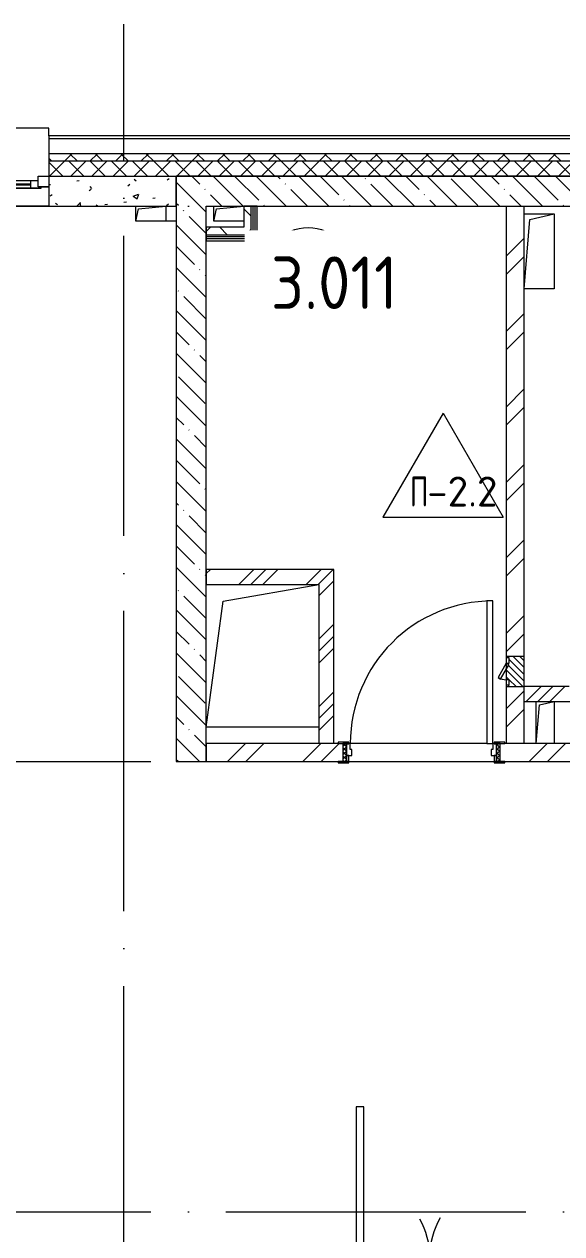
# Model space of a CAD drawing. Header units: millimetres. Extents: x -68946 to 288321, y -402657 to 324925.
# Drawn here: x 9398 to 12982, y -207713 to -199653 of the extents above; entities that cross this region are included whole.
import ezdxf

# ---------------------------------------------------------------- set-up
doc = ezdxf.new("R2010")
doc.units = ezdxf.units.MM
doc.linetypes.add('ADSK_Линия сетки', pattern=[2500, 2000, -250, 0, -250])
for name, color, linetype, lineweight in [('A-AREA-____-IDEN', 250, 'Continuous', 9), ('A-DETL-GENF-OTLN', 250, 'Continuous', 5), ('A-DOOR-____-MCUT', 250, 'Continuous', 5), ('A-DOOR-____-OTLN', 250, 'Continuous', 5), ('A-DOOR-FRAM-MCUT', 31, 'Continuous', 5), ('A-DOOR-FRAM-OTLN', 31, 'Continuous', 5), ('A-DOOR-GLAZ-MCUT', 31, 'Continuous', 5), ('A-FLOR-____-IDEN', 11, 'Continuous', 9), ('A-FLOR-____-OTLN', 192, 'Continuous', 9), ('A-GLAZ-____-MCUT', 250, 'Continuous', 9), ('A-GLAZ-____-OTLN', 250, 'Continuous', 5), ('A-WALL-____-MCUT', 250, 'Continuous', 13), ('A-WALL-____-PATT', 250, 'Continuous', 13), ('A-WALL-FNSH-MCUT', 250, 'Continuous', 13), ('I-WALL-____-OTLN', 250, 'Continuous', 9), ('S-GRID-____-OTLN', 250, 'Continuous', 9)]:
    doc.layers.add(name, color=color, linetype=linetype, lineweight=lineweight)
doc.styles.add('ISOCPEUR_1', font='isocpeur.ttf', dxfattribs={"width": 0.9, "height": 250})
doc.styles.add('ISOCPEUR_2', font='isocpeur.ttf', dxfattribs={"height": 160})
pattern_1 = [(45, (-3188.22, -259241.4), (-224.5064, 224.5064), []), (45, (-3108.85, -259241.4), (0, 449.0128), []), (45, (-3267.6, -259241.4), (0, 449.0128), [])]
pattern_2 = [(45, (-3188.22, -259241.4), (-251.4472, 251.4472), []), (45, (-3188.22, -258860.4), (-251.4472, 251.4472), [])]
pattern_3 = [(135, (-3188.22, -259241.39), (-142.5612, -142.5612), []), (135, (-3045.66, -259241.39), (-142.5612, -142.5612), [252.016, -50.403, 3.353, -47.05])]
pattern_4 = [(45, (-3188.22, -259241.39), (-141.42136, 141.42136), []), (135, (-3188.22, -259241.39), (-141.42136, -141.42136), [])]

# ---------------------------------------------------------------- blocks, each defined once
blk = doc.blocks.new('Дверь_СКБ_2Ст_Фрамуга1 - Н_ВВ-2_1_2500x2600h_Учебные помещения_Фрамуга слева_не ПБ-42111865-АР1_Маркировочный план 3 этажа')
at = {"layer": 'A-DOOR-____-OTLN'}
h = blk.add_hatch(dxfattribs=at)
h.set_pattern_fill('FP_12', color=256, style=0, pattern_type=2)
h.set_pattern_definition([(135, (1051.41, 164.685), (-14.1421, -14.1421), []), (225, (1051.41, 164.685), (14.1421, -14.1421), [])])
h.paths.add_polyline_path([(1237.5, -100), (1262.5, -100), (1262.5, 100), (1237.5, 100), (1237.5, 98)])
at = {"layer": 'A-DOOR-FRAM-OTLN'}
h = blk.add_hatch(dxfattribs=at)
h.set_pattern_fill('FP_13', color=256, style=0, pattern_type=2)
h.set_pattern_definition([(45, (-1071.384, 164.685), (-14.1421, 14.1421), []), (135, (-1071.384, 164.685), (-14.1421, -14.1421), [])])
h.paths.add_polyline_path([(-1237.5, -100), (-1212.5, -100), (-1212.5, 100), (-1237.5, 100)])
at = {"layer": 'A-DOOR-____-MCUT'}
for p, q in [((-1187.5, 1100), (-1187.5, 100)), ((-1137.5, 1100), (-1187.5, 1100)), ((-1137.5, 100), (-1137.5, 1100)), ((-1187.5, 100), (-1137.5, 100))]:
    blk.add_line(p, q, dxfattribs=at)
at = {"layer": 'A-DOOR-____-OTLN'}
for centre, radius, start, end in [((-1197.5, 100), 500, 360, 30), ((-177.5, 100), 520, 150, 180)]:
    blk.add_arc(centre, radius, start, end, dxfattribs=at)
at = {"layer": 'A-DOOR-FRAM-MCUT'}
for p, q in [((-1197.5, 108), (-1267.5, 108)), ((-1267.5, 108), (-1267.5, 100)), ((-1267.5, 100), (-1197.5, 100)), ((-1212.5, 100), (-1237.5, 100)), ((-1237.5, 100), (-1237.5, -100)), ((-1187.5, 100), (-1212.5, 100)), ((-1212.5, 100), (-1212.5, 20)), ((-1212.5, -100), (-1212.5, 100)), ((-1197.5, 100), (-1197.5, 108)), ((-1187.5, 60), (-1187.5, 100)), ((-187.5, 100), (-187.5, 60)), ((-162.5, 100), (-187.5, 100)), ((-177.5, 108), (-177.5, 100)), ((-107.5, 108), (-177.5, 108)), ((-177.5, 100), (-177.5, 20)), ((-167.5, 108), (-167.5, 100)), ((-97.5, 108), (-167.5, 108)), ((-112.5, 100), (-162.5, 100)), ((-162.5, 20), (-162.5, 100)), ((-162.5, 20), (-162.5, 100)), ((-112.5, 100), (-112.5, 20)), ((-107.5, 100), (-107.5, 108)), ((-97.5, 100), (-97.5, 108)), ((-97.5, 100), (-97.5, 20)), ((-97.5, 100), (1237.5, 100)), ((1292.5, 108), (1222.5, 108)), ((1222.5, 108), (1222.5, 100)), ((1222.5, 100), (1222.5, 20)), ((1222.5, 100), (1292.5, 100)), ((1237.5, 100), (1237.5, 20)), ((1262.5, 100), (1237.5, 100)), ((1237.5, 100), (1237.5, -100)), ((1262.5, -100), (1262.5, 100)), ((1292.5, 100), (1292.5, 108)), ((-1212.5, 20), (-1177.5, 20)), ((-1197.5, 20), (-1212.5, 20)), ((-1212.5, 20), (-1212.5, -100)), ((-1197.5, -100), (-1197.5, 20)), ((-1177.5, 60), (-1187.5, 60)), ((-1177.5, 20), (-1177.5, 60)), ((-187.5, 60), (-197.5, 60)), ((-197.5, 60), (-197.5, 20)), ((-197.5, 20), (-162.5, 20)), ((-177.5, 12), (-177.5, 20)), ((-107.5, 12), (-177.5, 12)), ((-167.5, 20), (-167.5, 12)), ((-167.5, 12), (-97.5, 12)), ((-112.5, 20), (-162.5, 20)), ((-107.5, 20), (-107.5, 12)), ((-97.5, 12), (-97.5, 20)), ((1237.5, 20), (-97.5, 20)), ((1237.5, 20), (1222.5, 20)), ((1222.5, 20), (1222.5, -100)), ((1237.5, -100), (1237.5, 20)), ((-1197.5, -100), (-1267.5, -100)), ((-1267.5, -100), (-1267.5, -108)), ((-1267.5, -108), (-1197.5, -108)), ((-1237.5, -100), (-1212.5, -100)), ((-1212.5, -100), (-1197.5, -100)), ((-1197.5, -108), (-1197.5, -100)), ((1222.5, -100), (1237.5, -100)), ((1292.5, -100), (1222.5, -100)), ((1222.5, -100), (1222.5, -108)), ((1222.5, -108), (1292.5, -108)), ((1237.5, -100), (1262.5, -100)), ((1292.5, -108), (1292.5, -100))]:
    blk.add_line(p, q, dxfattribs=at)
at = {"layer": 'A-DOOR-GLAZ-MCUT'}
for p, q in [((1222.5, 70), (-112.5, 70)), ((1222.5, 50), (-112.5, 50))]:
    blk.add_line(p, q, dxfattribs=at)
blk = doc.blocks.new('Окно_СКБ_2Ст1 - Окно_СКБ_2Ст_2800_ОК12-29019270-АР1_Маркировочный план 3 этажа')
at = {"layer": 'A-GLAZ-____-MCUT'}
for p, q in [((-1400, -195), (-1400, -125)), ((-1400, -125), (-1330, -125)), ((-1330, -125), (-1330, -195)), ((500, -195), (500, -125)), ((500, -125), (570, -125)), ((570, -125), (570, -195)), ((1330, -155), (570, -155)), ((570, -155), (570, -195)), ((620, -205), (620, -155)), ((1280, -205), (1280, -155)), ((1330, -195), (1330, -125)), ((1330, -125), (1400, -125)), ((1330, -195), (1330, -155)), ((1400, -125), (1400, -195)), ((-1330, -195), (-1400, -195)), ((570, -195), (500, -195)), ((570, -195), (550, -195)), ((550, -195), (550, -205)), ((550, -205), (1350, -205)), ((1350, -205), (550, -205)), ((1400, -195), (1330, -195)), ((1350, -195), (1330, -195)), ((1350, -205), (1350, -195))]:
    blk.add_line(p, q, dxfattribs=at)
at = {"layer": 'A-GLAZ-____-MCUT', "lineweight": 5}
for p, q in [((500, -155), (-1330, -155)), ((500, -165), (-1330, -165)), ((620, -175), (1280, -175)), ((1280, -185), (620, -185))]:
    blk.add_line(p, q, dxfattribs=at)
at = {"layer": 'A-GLAZ-____-OTLN'}
for p, q in [((-1400, -195), (550, -195)), ((1350, -195), (1400, -195))]:
    blk.add_line(p, q, dxfattribs=at)
blk = doc.blocks.new('WNW_Отлив1 - Отлив_металлический 2-28596384-АР1_Маркировочный план 3 этажа')
at = {"layer": 'A-GLAZ-____-OTLN'}
for p, q in [((1400, 320), (-1400, 320)), ((-1400, 320), (-1400, 270)), ((1400, 270), (1400, 320))]:
    blk.add_line(p, q, dxfattribs=at)
blk = doc.blocks.new('_Wn_-As_OpeningMEP_floor__Rectangular - _Wn_-As_OpeningMEP_floor__Rectangular-32466862-АР1_Маркировочный план 3 этажа')
at = {"layer": 'A-DETL-GENF-OTLN', "lineweight": 5}
for p, q in [((-262.8, 412.8), (375, 525)), ((-375, -425), (-262.8, 412.8))]:
    blk.add_line(p, q, dxfattribs=at)
blk = doc.blocks.new('Дверь_СКБ_1Ст_Внутренняя - Д-2л_1050x2100h_ПУИ-41867191-АР1_Маркировочный план 3 этажа')
at = {"layer": 'A-DOOR-____-OTLN'}
h = blk.add_hatch(dxfattribs=at)
h.set_pattern_fill('FP_20', color=256, style=0, pattern_type=2)
h.set_pattern_definition([(135, (1776.41, 124.685), (-14.14214, -14.14214), []), (225, (1776.41, 124.685), (14.14214, -14.14214), [])])
h.paths.add_polyline_path([(527.5, -60), (537.5, -60), (537.5, 60), (512.5, 60), (512.5, -60), (514.3, -60)])
at = {"layer": 'A-DOOR-FRAM-OTLN'}
h = blk.add_hatch(dxfattribs=at)
h.set_pattern_fill('FP_21', color=256, style=0, pattern_type=2)
h.set_pattern_definition([(45, (-346.384, 124.685), (-14.1421, 14.1421), []), (135, (-346.384, 124.685), (-14.1421, -14.1421), [])])
h.paths.add_polyline_path([(-487.5, -60), (-487.5, 60), (-512.5, 58.9), (-512.5, -60)])
at = {"layer": 'A-DOOR-____-MCUT'}
for p, q in [((487.5, 1010), (447.5, 1010)), ((447.5, 1010), (447.5, 60)), ((487.5, 60), (487.5, 1010)), ((447.5, 60), (487.5, 60))]:
    blk.add_line(p, q, dxfattribs=at)
at = {"layer": 'A-DOOR-____-OTLN'}
blk.add_arc((487.5, 60), 950, 90, 180, dxfattribs=at)
at = {"layer": 'A-DOOR-FRAM-MCUT'}
for p, q in [((-472.5, 68), (-542.5, 68)), ((-542.5, 68), (-542.5, 60)), ((-542.5, 60), (-472.5, 60)), ((-487.5, 60), (-512.5, 60)), ((-512.5, 60), (-512.5, -60)), ((-462.5, 60), (-487.5, 60)), ((-487.5, 60), (-487.5, -20)), ((-487.5, -60), (-487.5, 60)), ((-472.5, 60), (-487.5, 60)), ((-487.5, 60), (-487.5, 59)), ((-487.5, 59), (-472.5, 59)), ((-472.5, 60), (-472.5, 68)), ((-472.5, 59), (-472.5, 60)), ((-462.5, 20), (-462.5, 60)), ((-452.5, 20), (-462.5, 20)), ((-452.5, -20), (-452.5, 20)), ((487.5, 20), (477.5, 20)), ((477.5, 20), (477.5, -20)), ((487.5, 60), (487.5, 20)), ((512.5, 60), (487.5, 60)), ((567.5, 68), (497.5, 68)), ((497.5, 68), (497.5, 60)), ((512.5, 60), (497.5, 60)), ((497.5, 60), (497.5, 59)), ((497.5, 60), (567.5, 60)), ((497.5, 59), (512.5, 59)), ((512.5, -20), (512.5, 60)), ((537.5, 60), (512.5, 60)), ((512.5, 60), (512.5, -60)), ((512.5, 59), (512.5, 60)), ((537.5, -60), (537.5, 60)), ((567.5, 60), (567.5, 68)), ((-472.5, -60), (-542.5, -60)), ((-542.5, -60), (-542.5, -68)), ((-542.5, -68), (-472.5, -68)), ((-512.5, -60), (-487.5, -60)), ((-487.5, -20), (-452.5, -20)), ((-472.5, -20), (-487.5, -20)), ((-487.5, -20), (-487.5, -60)), ((-487.5, -60), (-472.5, -60)), ((-472.5, -60), (-472.5, -20)), ((-472.5, -68), (-472.5, -60)), ((477.5, -20), (512.5, -20)), ((512.5, -20), (497.5, -20)), ((497.5, -20), (497.5, -60)), ((497.5, -60), (512.5, -60)), ((567.5, -60), (497.5, -60)), ((497.5, -60), (497.5, -68)), ((497.5, -68), (567.5, -68)), ((512.5, -60), (512.5, -20)), ((512.5, -60), (537.5, -60)), ((567.5, -68), (567.5, -60))]:
    blk.add_line(p, q, dxfattribs=at)
blk = doc.blocks.new('_Wn_-As_OpeningMEP_floor__Rectangular - _Wn_-As_OpeningMEP_floor__Rectangular-39703657-АР1_Маркировочный план 3 этажа')
at = {"layer": 'A-DETL-GENF-OTLN', "lineweight": 5}
for p, q in [((-60, -89.9), (-37.8, 167.8)), ((-37.8, 167.8), (60, 190))]:
    blk.add_line(p, q, dxfattribs=at)
blk = doc.blocks.new('_Wn_-As_OpeningMEP_floor__Rectangular - _Wn_-As_OpeningMEP_floor__Rectangular-32466846-АР1_Маркировочный план 3 этажа')
at = {"layer": 'A-DETL-GENF-OTLN', "lineweight": 5}
for p, q in [((-99.9, -199.3), (-62.2, 262.2)), ((-62.2, 262.2), (100, 300))]:
    blk.add_line(p, q, dxfattribs=at)
blk = doc.blocks.new('_Wn_-As_OpeningMEP_floor__Rectangular - _Wn_-As_OpeningMEP_floor__Rectangular-V79-АР1_Маркировочный план 3 этажа')
at = {"layer": 'A-DETL-GENF-OTLN', "lineweight": 5}
for p, q in [((-100, 0), (-82.3, 82.3)), ((-82.3, 82.3), (99.9, 100))]:
    blk.add_line(p, q, dxfattribs=at)
blk = doc.blocks.new('_Wn_-As_OpeningMEP_floor__Rectangular - _Wn_-As_OpeningMEP_floor__Rectangular-35307840-АР1_Маркировочный план 3 этажа')
at = {"layer": 'A-DETL-GENF-OTLN', "lineweight": 5}
for p, q in [((-100, 0), (-82.3, 82.3)), ((-82.3, 82.3), (100, 100))]:
    blk.add_line(p, q, dxfattribs=at)
blk = doc.blocks.new('АР_Люк - ЛРС_ВК_200х200_внутренний_RAL 9006-42737346-АР1_Маркировочный план 3 этажа')
at = {"layer": 'A-DOOR-____-OTLN'}
h = blk.add_hatch(dxfattribs=at)
h.set_pattern_fill('FP_54', color=256, style=0, pattern_type=2)
h.set_pattern_definition([(45, (125, 0), (-22.627, 22.627), [])])
h.paths.add_polyline_path([(25, 60), (25, -60), (225, -60), (225, 60), (215, 60), (215, 40), (180, 40), (180, 60), (170, 42.7), (140, 60), (70, 60), (70, 40), (35, 40), (35, 60), (32.5, 60)])
at = {"layer": 'A-DETL-GENF-OTLN', "lineweight": 5}
for p, q in [((225, 60), (25, 60)), ((25, 60), (25, -60)), ((225, -60), (225, 60)), ((25, -60), (225, -60))]:
    blk.add_line(p, q, dxfattribs=at)
at = {"layer": 'A-DOOR-____-MCUT', "lineweight": 5}
for p, q in [((84.7, 115), (74.7, 97.7)), ((74.7, 97.7), (170, 42.7)), ((180, 60), (84.7, 115)), ((70, 60), (35, 60)), ((35, 60), (35, 40)), ((35, 40), (70, 40)), ((70, 40), (70, 60)), ((170, 42.7), (180, 60)), ((215, 60), (180, 60)), ((180, 60), (180, 40)), ((180, 40), (215, 40)), ((215, 40), (215, 60))]:
    blk.add_line(p, q, dxfattribs=at)
blk.add_arc((180, 60), 110, 150, 180, dxfattribs=at)
at = {"layer": 'A-DOOR-____-OTLN'}
blk.add_line((180, 60), (84.7, 115), dxfattribs=at)
blk = doc.blocks.new('AAR_СКБ_Марка_Помещения_мал - Номер-28977439-АР1_Маркировочный план 3 этажа')
at = {"layer": 'A-AREA-____-IDEN'}
blk.add_circle((-0.028, 0), 3, dxfattribs=at)
blk = doc.blocks.new('AAR_СКБ_Марка_Перекрытия - Марка пола-17325028-АР1_Маркировочный план 3 этажа')
at = {"layer": 'A-FLOR-____-IDEN'}
for p, q in [((0, 6.932), (-4.002, 0)), ((0, 6.932), (4.002, 0)), ((-4.002, 0), (4.002, 0))]:
    blk.add_line(p, q, dxfattribs=at)

msp = doc.modelspace()

# ---------------------------------------------------------------- hatches: boundary and pattern name
at = {"layer": 'A-WALL-____-PATT', "lineweight": 15, "true_color": 0x000000}
h = msp.add_hatch(dxfattribs=at)
h.set_pattern_fill('FP_16', color=18, style=0, pattern_type=2)
h.set_pattern_definition([(135, (-3188.22, -259241.39), (-84.85281, -84.85281), []), (225, (-3188.22, -259241.39), (84.85281, -84.85281), [])])
h.paths.add_polyline_path([(59832.0058, -200566.3892), (66071.7763, -200566.3892), (66071.7763, -200516.3892), (59832.0058, -200516.3892)])
h.paths.add_polyline_path([(58281.5715, -200566.3892), (58632.0058, -200566.3892), (58632.0058, -200516.3892), (57981.7763, -200516.3892), (57981.7763, -200566.3892), (58109.3968, -200566.3892)])
h.paths.add_polyline_path([(56379.2388, -200566.3892), (57081.7763, -200566.3892), (57081.7763, -200516.3892), (49662.0053, -200516.3892), (49662.0053, -200566.3892), (54072.3616, -200566.3892)])
h.paths.add_polyline_path([(47762.0053, -200566.3892), (48412.0053, -200566.3892), (48412.0053, -200516.3892), (47762.0053, -200516.3892)])
h.paths.add_polyline_path([(46461.7544, -200566.3892), (46862.0053, -200566.3892), (46862.0053, -200516.3892), (45362.0053, -200516.3892), (45362.0053, -200566.3892), (46361.3368, -200566.3892)])
h.paths.add_polyline_path([(42537.9752, -200566.3892), (42562.0053, -200566.3892), (42562.0053, -200516.3892), (41012.0053, -200516.3892), (41012.0053, -200566.3892), (42161.7544, -200566.3892)])
h.paths.add_polyline_path([(37361.5805, -200566.3892), (38212.0053, -200566.3892), (38212.0053, -200516.3892), (36662.0053, -200516.3892), (36662.0053, -200566.3892)])
h.paths.add_polyline_path([(33310.4662, -200566.3892), (33861.7763, -200566.3892), (33861.7763, -200516.3892), (32312.0053, -200516.3892), (32312.0053, -200566.3892), (33161.7544, -200566.3892)])
h.paths.add_polyline_path([(34761.7763, -200566.3892), (35412.0053, -200566.3892), (35412.0053, -200516.3892), (34761.7763, -200516.3892)])
h.paths.add_polyline_path([(28696.7116, -200566.3892), (29512.0053, -200566.3892), (29512.0053, -200516.3892), (27961.7763, -200516.3892), (27961.7763, -200566.3892), (28636.7763, -200566.3892)])
h.paths.add_polyline_path([(23686.7763, -200566.3892), (25161.7763, -200566.3892), (25161.7763, -200516.3892), (20706.7763, -200516.3892), (20706.7763, -200566.3892), (21936.7763, -200566.3892)])
h.paths.add_polyline_path([(19456.7763, -200566.3892), (19456.7763, -200516.3892), (18716.7544, -200516.3892), (18716.7544, -200566.3892), (18892.4832, -200566.3892)])
h.paths.add_polyline_path([(11395.1321, -200566.3892), (17816.7544, -200566.3892), (17816.7544, -200516.3892), (9561.7544, -200516.3892), (9561.7544, -200566.3892), (10818.4128, -200566.3892)])
h.paths.add_polyline_path([(6661.7983, -200566.3892), (6761.7544, -200566.3892), (6761.7544, -200516.3892), (5561.7544, -200516.3892), (5561.7544, -200566.3892), (6541.7983, -200566.3892)])
h.paths.add_polyline_path([(2486.8039, -200566.3892), (4361.7544, -200566.3892), (4361.7544, -200516.3892), (-3538.2456, -200516.3892), (-3538.2456, -200566.3892), (2461.8039, -200566.3892)])
h = msp.add_hatch(dxfattribs=at)
h.set_pattern_fill('FP_17', color=18, style=0, pattern_type=2)
h.set_pattern_definition([(45, (-3188.22, -259241.39), (-70.71068, 70.71068), []), (135, (-3188.22, -259241.39), (-70.71068, -70.71068), [])])
h.paths.add_polyline_path([(17162.3253, -200666.3892), (17816.7544, -200666.3283), (17816.7544, -200566.3892), (9561.7544, -200566.3892), (9561.7544, -200666.3892), (14855.448, -200666.3892)])
h.paths.add_polyline_path([(63299.8706, -200666.3892), (66001.7763, -200666.3283), (66001.7763, -200599.7225), (66071.7763, -200566.3892), (59832.0058, -200566.3892), (59832.0058, -200666.3892), (60561.7544, -200666.3892)])
h.paths.add_polyline_path([(58632.0058, -200666.3892), (58632.0058, -200566.3892), (57981.7763, -200566.3892), (57981.7763, -200666.3892), (58109.3968, -200666.3892)])
h.paths.add_polyline_path([(50291.7763, -200666.3892), (57081.7763, -200666.3283), (57081.7763, -200566.3892), (49662.0053, -200566.3892), (49662.0053, -200666.3892)])
h.paths.add_polyline_path([(46862.0053, -200666.3892), (46862.0053, -200566.3892), (45362.0053, -200566.3892), (45362.0053, -200666.3892), (46861.7544, -200666.388)])
h.paths.add_polyline_path([(48412.0053, -200666.3892), (48412.0053, -200566.3892), (47762.0053, -200566.3892), (47762.0053, -200666.3892)])
h.paths.add_polyline_path([(42562.0053, -200666.3892), (42562.0053, -200566.3892), (41012.0053, -200566.3892), (41012.0053, -200666.3892), (42561.7544, -200666.388)])
h.paths.add_polyline_path([(37561.5805, -200666.3892), (38212.0053, -200666.3283), (38212.0053, -200566.3892), (36662.0053, -200566.3892), (36662.0053, -200666.3892), (37475.0852, -200666.3892)])
h.paths.add_polyline_path([(33861.7763, -200666.3892), (33861.7763, -200566.3892), (32312.0053, -200566.3892), (32312.0053, -200666.3892), (33310.4662, -200666.3892)])
h.paths.add_polyline_path([(35412.0053, -200666.3892), (35412.0053, -200566.3892), (34761.7763, -200566.3892), (34761.7763, -200666.3892)])
h.paths.add_polyline_path([(29446.7763, -200666.3892), (29512.0053, -200666.3283), (29512.0053, -200566.3892), (27961.7763, -200566.3892), (27961.7763, -200666.3892), (28696.7116, -200666.3892)])
h.paths.add_polyline_path([(23886.7763, -200666.3892), (25161.7763, -200666.3283), (25161.7763, -200566.3892), (20706.7763, -200566.3892), (20706.7763, -200666.3892), (23886.7577, -200666.3886)])
h.paths.add_polyline_path([(18716.7544, -200666.3892), (19456.7763, -200666.3283), (19456.7763, -200566.3892), (18716.7544, -200566.3892), (18716.7544, -200666.3283)])
h.paths.add_polyline_path([(6761.7544, -200666.3892), (6761.7544, -200566.3892), (5561.7544, -200566.3892), (5561.7544, -200666.3892), (6661.7983, -200666.3892)])
h.paths.add_polyline_path([(2461.8039, -200666.3892), (4361.7544, -200666.3892), (4361.7544, -200566.3892), (-3488.2456, -200566.3892), (-3488.2456, -200666.3892), (-1292.6929, -200666.3892)])
h = msp.add_hatch(dxfattribs=at)
h.set_pattern_fill('FP_50', color=18, style=0, pattern_type=2)
h.set_pattern_definition([(50, (-3188.22, -259241.4), (364.368, -31.8783), [38.1, -419.1]), (355, (-3188.22, -259241.4), (-70.4859, 382.1133), [30.48, -335.28]), (100.451, (-3157.86, -259244.05), (293.885, 350.2334), [32.38, -356.18]), (46.184, (-3188.22, -259139.8), (542.1585, -84.0858), [57.15, -628.65]), (96.636, (-3143.04, -259146.8), (474.805, 494.8554), [48.57, -534.27]), (351.184, (-3188.2, -259139.8), (474.81, 494.85), [45.72, -502.92]), (21, (-3137.42, -259165.2), (303.2285, -204.5305), [38.1, -419.1]), (326, (-3137.42, -259165.2), (123.604, 368.376), [30.48, -335.28]), (71.451, (-3112.15, -259182.23), (426.8341, 163.8427), [32.38, -356.18]), (37.5, (-3188.22, -259241.39), (6.17665, 169.11015), [16.764, -314.452, 16.764, -323.596, -336.55]), (37.5, (-3188.22, -259241.39), (6.17665, 169.11015), [-671.576, 16.764, -319.786]), (7.5, (-3188.22, -259241.39), (133.6389, 200.3615), [16.764, -177.292, 16.764, -306.832, -128.27]), (7.5, (-3188.22, -259241.39), (133.6389, 200.3615), [-517.652, 16.764, -111.506]), (327.5, (-3301.51, -259241.39), (271.18182, -11.45836), [16.764, -110.236, 16.764, -379.476, -525.78]), (327.5, (-3301.51, -259241.39), (271.18182, -11.45836), [-523.24, 16.764, -509.016]), (317.5, (-3352.3, -259241.4), (296.2585, 50.85285), [16.764, -148.336, 16.764, -246.38, -373.38]), (317.5, (-3352.3, -259241.4), (296.2585, 50.85285), [-428.244, 16.764, -356.616])])
h.paths.add_polyline_path([(5911.7763, -200866.3892), (6761.7544, -200866.3892), (6761.7544, -200666.3892), (5911.7763, -200666.3892)])
h.paths.add_polyline_path([(10122.0759, -200866.3892), (10411.7763, -200865.8473), (10411.7763, -200666.3892), (9561.7544, -200666.3892), (9561.7544, -200866.3892)])
h = msp.add_hatch(dxfattribs=at)
h.set_pattern_fill('FP_24', color=18, style=0, pattern_type=2)
h.set_pattern_definition(pattern_3)
h.paths.add_polyline_path([(10590.2284, -204566.3886), (10611.7763, -204566.3886), (10611.7763, -200666.3892), (10411.7763, -200666.3892), (10411.7763, -204566.3886), (10459.088, -204566.3886)])
h = msp.add_hatch(dxfattribs=at)
h.set_pattern_fill('FP_24', color=18, style=0, pattern_type=2)
h.set_pattern_definition(pattern_3)
h.paths.add_polyline_path([(18805.3409, -200866.3892), (19456.7763, -200866.2161), (19456.7763, -200666.3892), (18716.7544, -200666.3892), (18716.7566, -200866.3886)])
h.paths.add_polyline_path([(12427.8937, -200866.3892), (17816.7544, -200866.1492), (17816.7544, -200666.3892), (10611.7763, -200666.3892), (10611.7763, -200866.3886), (11971.8514, -200866.3892)])
h = msp.add_hatch(dxfattribs=at)
h.set_pattern_fill('FP_51', color=18, style=0, pattern_type=2)
h.set_pattern_definition(pattern_4)
h.paths.add_polyline_path([(10861.6606, -201056.3886), (10911.6606, -201056.3886), (10911.6604, -200866.3892), (10861.6606, -200866.5676), (10861.6606, -201041.5682)])
h = msp.add_hatch(dxfattribs=at)
h.set_pattern_fill('FP_2', color=18, style=0, pattern_type=2)
h.set_pattern_definition(pattern_2)
h.paths.add_polyline_path([(12673.7023, -204446.3886), (12731.8153, -204446.3886), (12731.8153, -204066.3886), (12611.8153, -204066.3886), (12611.8153, -204446.3886), (12638.3716, -204446.3886)])
h.paths.add_polyline_path([(12731.8153, -203866.3886), (12731.8153, -200866.3892), (12611.8153, -200866.5676), (12611.8153, -203866.3886)])
h = msp.add_hatch(dxfattribs=at)
h.set_pattern_fill('FP_51', color=18, style=0, pattern_type=2)
h.set_pattern_definition(pattern_4)
h.paths.add_polyline_path([(10661.7544, -201056.3886), (10861.6606, -201056.3886), (10861.6606, -201006.3886), (10611.7922, -201006.3886), (10611.8138, -201056.3886), (10659.9007, -201056.3886)])
h = msp.add_hatch(dxfattribs=at)
h.set_pattern_fill('FP_9', color=18, style=0, pattern_type=2)
h.set_pattern_definition(pattern_1)
h.paths.add_polyline_path([(10611.8138, -203386.3886), (11361.7763, -203386.3886), (11361.7763, -203286.3886), (10611.7763, -203286.3886), (10611.7763, -203386.3886)])
h = msp.add_hatch(dxfattribs=at)
h.set_pattern_fill('FP_9', color=18, style=0, pattern_type=2)
h.set_pattern_definition(pattern_1)
h.paths.add_polyline_path([(11395.1321, -204446.3886), (11461.7763, -204446.3886), (11461.7763, -203286.3886), (11361.7763, -203286.3886), (11361.7763, -204446.3886)])
h = msp.add_hatch(dxfattribs=at)
h.set_pattern_fill('FP_9', color=18, style=0, pattern_type=2)
h.set_pattern_definition(pattern_1)
h.paths.add_polyline_path([(17739.0446, -204166.3886), (17891.7763, -204166.3886), (17891.7763, -204066.3886), (17161.7763, -204066.3886), (17162.3253, -204166.3886), (17411.7763, -204166.3886)])
h.paths.add_polyline_path([(13051.8127, -204166.3886), (14761.776, -204166.3886), (14761.776, -204066.3886), (12731.8153, -204066.3886), (12731.8153, -204166.3886), (13031.7763, -204166.3886)])
h.paths.add_polyline_path([(16961.7763, -204166.3886), (16961.7763, -204066.3886), (15261.7763, -204066.3886), (15261.7763, -204166.3886), (16008.8867, -204166.3886)])
h = msp.add_hatch(dxfattribs=at)
h.set_pattern_fill('FP_2', color=18, style=0, pattern_type=2)
h.set_pattern_definition(pattern_2)
h.paths.add_polyline_path([(10621.0595, -204566.3886), (11521.7763, -204566.3886), (11521.7763, -204446.3886), (10611.8141, -204446.3886), (10611.8141, -204566.3886)])
h.paths.add_polyline_path([(19091.7763, -204566.3886), (19091.7763, -204446.3886), (14761.7544, -204446.3886), (14761.7544, -204566.3886), (19085.1811, -204566.3886)])
h.paths.add_polyline_path([(12601.7763, -204566.3886), (14361.7544, -204566.3886), (14361.7544, -204446.3886), (12571.7763, -204446.4477), (12571.7763, -204566.3886)])

# ---------------------------------------------------------------- linework, layer by layer
at = {"layer": 'A-FLOR-____-OTLN', "color": 18, "lineweight": 5, "true_color": 0x000000}
for p, q in [((10141.5447, -200966.5682), (10141.5447, -200866.3892)), ((10141.5447, -200866.5682), (10341.5447, -200866.5682)), ((10341.5447, -200866.5682), (10341.5447, -200966.5682)), ((10661.7544, -200966.5676), (10661.7544, -200866.5676)), ((10661.7544, -200866.5676), (10861.6606, -200866.5676)), ((12731.8153, -200916.3886), (12931.7544, -200916.3886)), ((12931.7544, -200916.3886), (12931.7544, -201416.3886)), ((10411.7544, -200966.5682), (10141.5447, -200966.5682)), ((10861.6606, -200966.5676), (10661.7544, -200966.5676)), ((12931.7544, -201416.3886), (12731.8153, -201416.3886)), ((12811.8153, -204446.3886), (12811.8153, -204166.4477)), ((12811.8153, -204166.4477), (12931.8153, -204166.4477)), ((12931.8153, -204166.4477), (12931.8153, -204446.3886)), ((11361.7763, -204336.3886), (10611.8138, -204336.3886)), ((12481.7763, -204446.3886), (11571.7763, -204446.3886))]:
    msp.add_line(p, q, dxfattribs=at)
at = {"layer": 'A-WALL-____-MCUT', "color": 18, "lineweight": 15, "true_color": 0x000000}
for p, q in [((17816.7544, -200416.3892), (9561.7544, -200416.3892)), ((9561.7544, -200516.3892), (9561.7544, -200666.3892)), ((17816.7544, -200516.3892), (9561.7544, -200516.3892)), ((17816.7544, -200566.3892), (9561.7544, -200566.3892)), ((9561.7544, -200666.3892), (10411.8141, -200666.3892)), ((9561.7544, -200666.3892), (9561.7544, -200866.3892)), ((17816.7544, -200666.3892), (10411.7763, -200666.3892)), ((10411.7763, -200666.3892), (10411.7763, -204566.3886)), ((10411.8141, -200666.3892), (10611.7763, -200666.3892)), ((10411.8141, -200866.3892), (10411.8141, -200666.3892)), ((10611.7763, -200666.3892), (17816.7544, -200666.3892)), ((9561.7544, -200866.3892), (10411.8141, -200866.3892)), ((10611.7763, -200866.3892), (17816.7544, -200866.3892)), ((10611.7763, -204566.3886), (10611.7763, -200866.3892)), ((10861.6606, -200866.3886), (10861.6606, -201006.3886)), ((10911.6606, -200866.3886), (10861.6606, -200866.3886)), ((10911.6606, -201056.3886), (10911.6606, -200866.3886)), ((10924.1606, -201068.8886), (10924.1606, -200866.3886)), ((10951.6606, -200866.3886), (10936.6606, -200866.3886)), ((10936.6606, -201081.3886), (10936.6606, -200866.3886)), ((10951.6606, -201096.3886), (10951.6606, -200866.3886)), ((12611.8153, -200866.3892), (12611.8153, -203876.3886)), ((12731.8153, -204446.3886), (12731.8153, -200866.3892)), ((10861.6606, -201006.3886), (10611.7922, -201006.3886)), ((10611.7922, -201006.3886), (10611.7922, -201056.3886)), ((10611.7922, -201056.3886), (10911.6606, -201056.3886)), ((10611.7922, -201068.8886), (10924.1606, -201068.8886)), ((10611.7922, -201081.3886), (10611.7922, -201096.3886)), ((10611.7922, -201081.3886), (10936.6606, -201081.3886)), ((10611.7922, -201096.3886), (10951.6606, -201096.3886)), ((11461.7763, -203286.3886), (10611.7763, -203286.3886)), ((10611.7763, -203286.3886), (10611.7763, -203386.3886)), ((11461.7763, -204446.3886), (11461.7763, -203286.3886)), ((10611.7763, -203386.3886), (11361.7763, -203386.3886)), ((11361.7763, -203386.3886), (11361.7763, -204446.3886)), ((12611.8153, -203951.3886), (12611.8153, -204021.3886)), ((12611.8153, -204056.3886), (12611.8153, -204446.3886)), ((13031.7763, -204066.3886), (12731.8153, -204066.3886)), ((12731.8153, -204166.3886), (17161.7763, -204166.3886)), ((11491.7763, -204446.3886), (10611.8141, -204446.3886)), ((10611.8141, -204446.3886), (10611.8141, -204566.3886)), ((14361.7544, -204446.3886), (12601.7763, -204446.3886)), ((10411.7763, -204566.3886), (10611.7763, -204566.3886)), ((10611.8141, -204566.3886), (11491.7763, -204566.3886)), ((12601.7763, -204566.3886), (14361.7544, -204566.3886))]:
    msp.add_line(p, q, dxfattribs=at)
at = {"layer": 'A-WALL-FNSH-MCUT', "lineweight": 15}
for p, q in [((17816.7544, -200396.3892), (9561.7544, -200396.3892)), ((9561.7544, -200396.3892), (9561.7544, -200516.3892)), ((10936.6606, -200866.3886), (10911.6606, -200866.3886)), ((10611.7922, -201056.3886), (10611.7922, -201081.3886))]:
    msp.add_line(p, q, dxfattribs=at)
at = {"layer": 'I-WALL-____-OTLN', "color": 18, "lineweight": 15, "true_color": 0x000000}
msp.add_line((9561.7544, -200866.3892), (6761.7544, -200866.3892), dxfattribs=at)
at = {"layer": 'S-GRID-____-OTLN', "color": 18, "linetype": 'ADSK_Линия сетки', "true_color": 0x000000}
for p, q in [((10061.7763, -220563.733), (10061.7763, -199653.1503)), ((-6757.7749, -200866.3886), (70471.963, -200866.3886)), ((-6757.7749, -204566.3886), (70471.963, -204566.3886)), ((-6757.7749, -207566.3886), (70471.963, -207566.3886))]:
    msp.add_line(p, q, dxfattribs=at)

# ---------------------------------------------------------------- block references
at = {"layer": 'A-AREA-____-IDEN', "color": 18, "true_color": 0x000000, "xscale": 99.99999999999993, "yscale": 99.99999999999993, "zscale": 99.99999999999993}
msp.add_blockref('AAR_СКБ_Марка_Помещения_мал - Номер-28977439-АР1_Маркировочный план 3 этажа', (11293.321, -201308.4027), dxfattribs=at)
at = {"layer": 'A-DOOR-____-OTLN', "color": 18, "true_color": 0x000000}
for name, p in [('Дверь_СКБ_1Ст_Внутренняя - Д-2л_1050x2100h_ПУИ-41867191-АР1_Маркировочный план 3 этажа', (12034.2763, -204506.3886)), ('Дверь_СКБ_2Ст_Фрамуга1 - Н_ВВ-2_1_2500x2600h_Учебные помещения_Фрамуга слева_не ПБ-42111865-АР1_Маркировочный план 3 этажа', (12799.2983, -207966.3892))]:
    msp.add_blockref(name, p, dxfattribs=at)
at = {"layer": 'A-DOOR-____-OTLN', "color": 18, "true_color": 0x000000, "rotation": 89.9999999999999}
msp.add_blockref('АР_Люк - ЛРС_ВК_200х200_внутренний_RAL 9006-42737346-АР1_Маркировочный план 3 этажа', (12671.8153, -204091.3886), dxfattribs=at)
at = {"layer": 'A-FLOR-____-IDEN', "color": 18, "true_color": 0x000000, "xscale": 99.99999999999993, "yscale": 99.99999999999993, "zscale": 99.99999999999993}
msp.add_blockref('AAR_СКБ_Марка_Перекрытия - Марка пола-17325028-АР1_Маркировочный план 3 этажа', (12189.9006, -202938.6418), dxfattribs=at)
at = {"layer": 'A-GLAZ-____-OTLN', "color": 18, "true_color": 0x000000}
for name, p in [('WNW_Отлив1 - Отлив_металлический 2-28596384-АР1_Маркировочный план 3 этажа', (8161.7544, -200666.3892)), ('Окно_СКБ_2Ст1 - Окно_СКБ_2Ст_2800_ОК12-29019270-АР1_Маркировочный план 3 этажа', (8161.7544, -200541.3892)), ('_Wn_-As_OpeningMEP_floor__Rectangular - _Wn_-As_OpeningMEP_floor__Rectangular-35307840-АР1_Маркировочный план 3 этажа', (10241.5447, -200966.5682)), ('_Wn_-As_OpeningMEP_floor__Rectangular - _Wn_-As_OpeningMEP_floor__Rectangular-V79-АР1_Маркировочный план 3 этажа', (10761.7544, -200966.5676)), ('_Wn_-As_OpeningMEP_floor__Rectangular - _Wn_-As_OpeningMEP_floor__Rectangular-32466846-АР1_Маркировочный план 3 этажа', (12831.7544, -201216.3886)), ('_Wn_-As_OpeningMEP_floor__Rectangular - _Wn_-As_OpeningMEP_floor__Rectangular-32466862-АР1_Маркировочный план 3 этажа', (10986.7951, -203911.3886)), ('_Wn_-As_OpeningMEP_floor__Rectangular - _Wn_-As_OpeningMEP_floor__Rectangular-39703657-АР1_Маркировочный план 3 этажа', (12871.8153, -204356.4477))]:
    msp.add_blockref(name, p, dxfattribs=at)

# ---------------------------------------------------------------- texts
at = {"layer": 'A-FLOR-____-IDEN', "color": 18, "true_color": 0x000000, "char_height": 200, "attachment_point": 1, "style": 'ISOCPEUR_2'}
for s, insert, width in [('\\fISOCPEUR|b0|i0|c204|p34|;\\W.7;П', (11968.5657, -202667.256), 140.295312), ('-2.2', (12084.3209, -202667.256), 420.885937)]:
    msp.add_mtext(s, dxfattribs=dict(at, insert=insert, width=width))

# ---------------------------------------------------------------- next in the draw order: texts
at = {"layer": 'A-AREA-____-IDEN', "color": 18, "true_color": 0x000000, "insert": (11042.2207, -201200.9172), "char_height": 350, "width": 564.388, "attachment_point": 1, "style": 'ISOCPEUR_1', "bg_fill": 3, "box_fill_scale": 1.5, "bg_fill_color": 256, "bg_fill_transparency": 0}
msp.add_mtext('3.011', dxfattribs=at)

doc.saveas('drawing.dxf')
